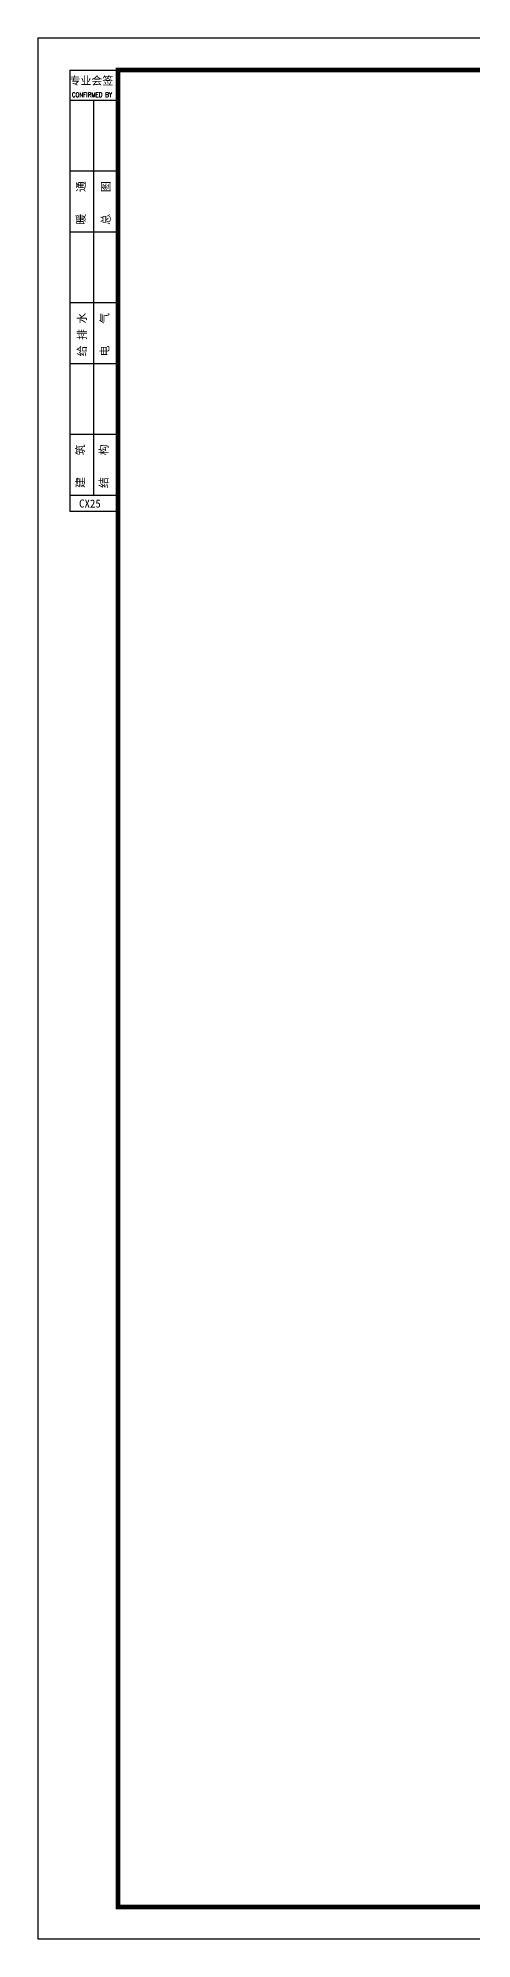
# Model space of a CAD drawing. Extents: x -248860 to 1018944, y -1060852 to 188626.
# Drawn here: x -68059 to -54485, y 19053 to 78453 of the extents above; entities that cross this region are included whole.
import ezdxf

# ---------------------------------------------------------------- set-up
doc = ezdxf.new("R2010")
doc.units = 0
doc.header["$LTSCALE"] = 1000
doc.header["$MEASUREMENT"] = 0
doc.layers.add('WALL', color=6, linetype='CONTINUOUS')
doc.layers.add('图框', color=4, linetype='CONTINUOUS')
doc.styles.add('iIcon2', font='')
doc.styles.add('MIMI-TKWZ', font='romanc.shx', dxfattribs={"width": 0.75, "oblique": 15, "bigfont": 'bigfont.shx'})
doc.styles.get('iIcon2').set_extended_font_data('SimSun')

# ---------------------------------------------------------------- blocks, each defined once
blk = doc.blocks.new('jhyfty')
at = {"layer": '图框'}
for p, q in [((651751, 164110), (653251, 164110)), ((651751, 164110), (651751, 150826)), ((651751, 163165), (653251, 163165)), ((651751, 160958), (653251, 160958)), ((651751, 159052), (653251, 159052)), ((651751, 156846), (653251, 156846)), ((651751, 154939), (653251, 154939)), ((651751, 152733), (653251, 152733)), ((651751, 150826), (653251, 150826)), ((651751, 150826), (651751, 150326)), ((651751, 150326), (653251, 150326))]:
    blk.add_line(p, q, dxfattribs=at)
blk.add_lwpolyline([(650751, 105710), (776851, 105710), (776851, 165110), (650751, 165110)], close=True, dxfattribs=at)
at = {"layer": '图框', "const_width": 140}
blk.add_lwpolyline([(653251, 164110), (775851, 164110), (775851, 106710), (653251, 106710)], close=True, dxfattribs=at)
at = {"layer": '图框'}
blk.add_lwpolyline([(652501, 150826), (652501, 163165)], dxfattribs=at)
at = {"layer": '图框', "style": 'iIcon2'}
for s, p in [('专业会签', (651740, 163652)), ('CX25', (652036, 150438))]:
    blk.add_text(s, height=250, dxfattribs=at).set_placement(p)
at = {"layer": '图框', "style": 'MIMI-TKWZ', "width": 0.75}
blk.add_text('CONFIRMED BY', height=145, dxfattribs=at).set_placement((651810, 163266))
at = {"layer": '图框', "style": 'iIcon2'}
for s, p in [('暖    通', (652220, 159274)), ('总    图', (652998, 159274)), ('给 排 水', (652254, 155162)), ('电    气', (652961, 155162)), ('建    筑', (652202, 151049)), ('结    构', (652933, 151049))]:
    blk.add_text(s, height=250, rotation=90, dxfattribs=at).set_placement(p)

msp = doc.modelspace()

# ---------------------------------------------------------------- block references
at = {"layer": 'WALL'}
msp.add_blockref('jhyfty', (-718809.5, -86656.8), dxfattribs=at)

doc.saveas('drawing.dxf')
